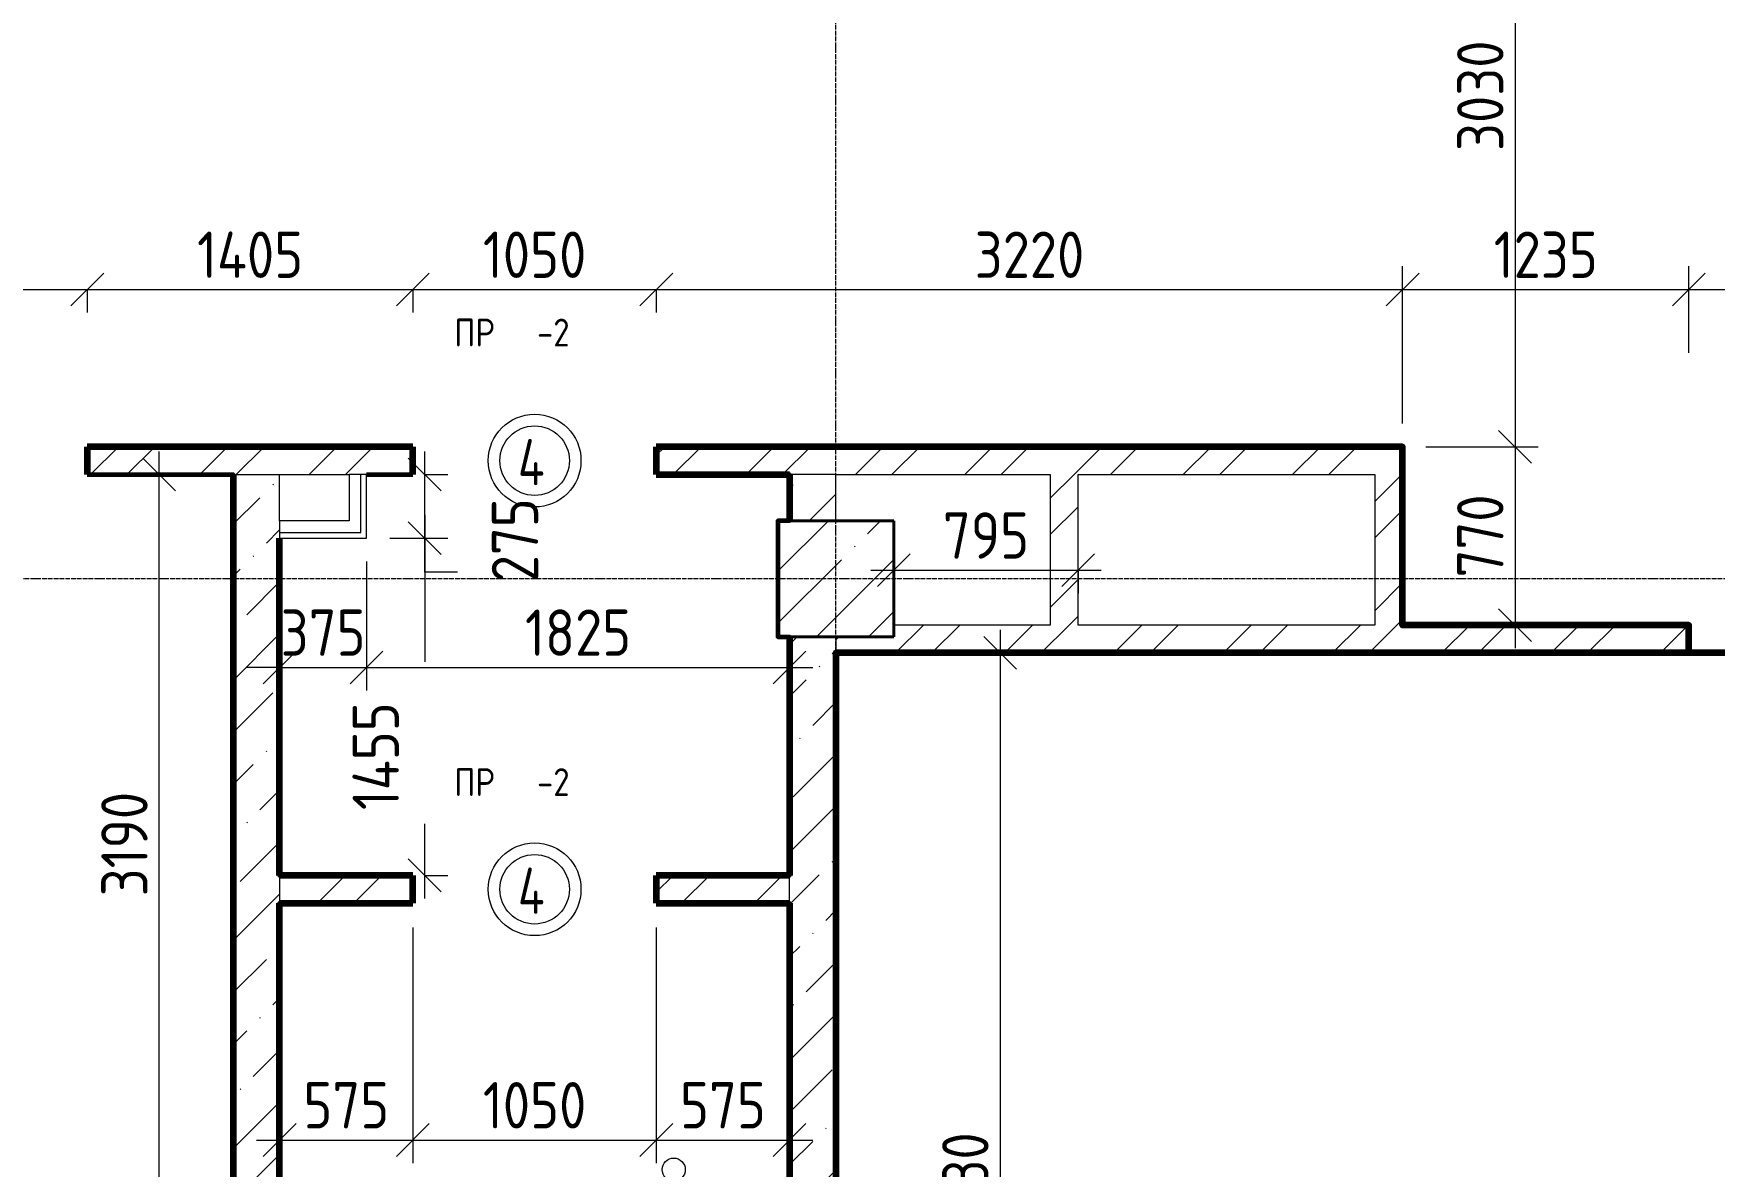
# Model space of a CAD drawing. Header units: millimetres. Extents: x -56773 to 221258, y -262288 to 26541.
# Drawn here: x 5338 to 12590, y -3531 to 1358 of the extents above; entities that cross this region are included whole.
import ezdxf

# ---------------------------------------------------------------- set-up
doc = ezdxf.new("R2010")
doc.units = ezdxf.units.MM
doc.linetypes.add('ADSK_Линия сетки', pattern=[25, 20, -2.5, 0, -2.5])
for name, color, linetype, lineweight in [('3.1 Штукатурка для инвесторов', 5, 'Continuous', 60), ('3.2) Штук 4 вып Сентябрь', 162, 'Continuous', 120), ('4.3)Шпакл баз сент инв подв и 1 эт', 6, 'Continuous', 60), ('Марки', 7, 'Continuous', 20), ('Марки дверей', 7, 'Continuous', 20), ('Несущие колонны', 7, 'Continuous', 18), ('Оси', 7, 'Continuous', 9), ('Размеры', 7, 'Continuous', 9), ('Стены внутренние', 7, 'Continuous', 18), ('Стены наружные', 7, 'Continuous', 18), ('Стены штриховка', 7, 'Continuous', 9), ('Стрелки вверх', 7, 'Continuous', 18)]:
    doc.layers.add(name, color=color, linetype=linetype, lineweight=lineweight)
doc.styles.add('GOST Common_3', font='', dxfattribs={"width": 0.9, "height": 200})
doc.styles.add('GOST Common_9', font='', dxfattribs={"width": 0.9, "height": 120})
doc.styles.add('GOST Common_B', font='', dxfattribs={"width": 0.8, "height": 200})
doc.styles.get('GOST Common_3').set_extended_font_data('GOST Common')
doc.styles.get('GOST Common_9').set_extended_font_data('GOST Common')
doc.styles.get('GOST Common_B').set_extended_font_data('GOST Common', bold=True)
doc.dimstyles.new('ADSK_Основной_2_0', dxfattribs={"dimscale": 304.8, "dimtxt": 201.142999, "dimasz": 0.463911, "dimexe": 0.328084, "dimexo": 0.328084, "dimgap": 0.164042, "dimtad": 1, "dimdec": 3, "dimrnd": 0.001, "dimdsep": 46, "dimtxsty": 'GOST Common_3', "dimblk1": 'OBLIQUE', "dimblk2": 'OBLIQUE', "dimsah": 1, "dimcen": 0.09, "dimdle": 0.328084, "dimazin": 2, "dimtfac": 1, "dimtdec": 4, "dimtix": 1, "dimtmove": 0, "dimatfit": 3, "dimfxl": 1, "dimtvp": 1, "dimtolj": 1, "dimtzin": 0, "dimlwd": 20, "dimlwe": 20, "dimarcsym": 2})
doc.dimstyles.new('ADSK_Основной_2_0_1', dxfattribs={"dimscale": 304.8, "dimtxt": 201.142999, "dimasz": 0.463911, "dimexe": 0.328084, "dimexo": 0.328084, "dimgap": 0.164042, "dimtad": 1, "dimdec": 3, "dimrnd": 0.001, "dimdsep": 46, "dimtxsty": 'GOST Common_3', "dimblk1": 'OBLIQUE', "dimblk2": 'OBLIQUE', "dimsah": 1, "dimcen": 0.09, "dimdle": 0.328084, "dimazin": 2, "dimtfac": 1, "dimtdec": 4, "dimtix": 1, "dimtmove": 1, "dimatfit": 3, "dimfxl": 1, "dimtvp": 1, "dimtolj": 1, "dimtzin": 0, "dimlwd": 20, "dimlwe": 20, "dimarcsym": 2})
doc.dimstyles.new('ADSK_Основной_2_0_2', dxfattribs={"dimscale": 304.8, "dimtxt": 201.142999, "dimasz": 0.463911, "dimexe": 0.328084, "dimexo": 0.328084, "dimgap": 0.164042, "dimtad": 1, "dimdec": 3, "dimrnd": 0.001, "dimdsep": 46, "dimtxsty": 'GOST Common_3', "dimblk1": 'OBLIQUE', "dimblk2": 'OBLIQUE', "dimsah": 1, "dimcen": 0.09, "dimdle": 0.328084, "dimazin": 2, "dimtfac": 1, "dimtdec": 4, "dimtix": 1, "dimtmove": 0, "dimatfit": 3, "dimfxl": 1, "dimtvp": 1, "dimtolj": 1, "dimtzin": 0, "dimlwd": 20, "dimlwe": 20, "dimarcsym": 2})
pattern_1 = [(45, (0, 0), (84.1903, 308.6967), [396.875, -79.375, 3.353, -76.022])]
pattern_2 = [(45, (0, 0), (-235.7317, 235.7317), []), (45, (157.15, 0), (-235.7317, 235.7317), [])]

# ---------------------------------------------------------------- blocks, each defined once
blk = doc.blocks.new('ADSK_КолоннаЖБ_Прямоугольная - 500x500 мм-V8-Кладочный план подвала')
at = {"layer": 'Несущие колонны', "lineweight": 9}
h = blk.add_hatch(dxfattribs=at)
h.set_pattern_fill('FP_14', color=256, style=0, pattern_type=2)
h.set_pattern_definition([(315, (995.03, 8800), (224.506, 224.506), []), (315, (995.03, 8575.5), (224.506, 224.506), [396.875, -79.375, 3.353, -76.022])])
h.paths.add_polyline_path([(-250, -250), (250, -250), (250, 250), (-250, 250)])
at = {"layer": 'Несущие колонны', "lineweight": 40}
for p, q in [((-250, -250), (-250, 250)), ((-250, 250), (250, 250)), ((250, 250), (-250, 250)), ((-250, 250), (-250, -250)), ((250, 250), (250, -250)), ((250, -250), (250, 250)), ((250, -250), (-250, -250)), ((-250, -250), (250, -250))]:
    blk.add_line(p, q, dxfattribs=at)
blk = doc.blocks.new('М_двери1 - Марка экземпляра 2-3719212-Кладочный план подвала')
at = {"layer": 'Марки дверей'}
for radius in [2, 1.5]:
    blk.add_circle((0, 0), radius, dxfattribs=at)
blk = doc.blocks.new('_Oblique')
at = {"color": 0, "linetype": 'ByBlock', "lineweight": -2}
blk.add_line((-0.5, -0.5), (0.5, 0.5), dxfattribs=at)
blk = doc.blocks.new('DIMBLOCK265-Кладочный план подвала')
at = {"layer": 'Defpoints', "color": 0, "lineweight": 25, "transparency": 16777216}
for p in [(4520, 353.7), (5570, 353.7), (5570, 253.7)]:
    blk.add_point(p, dxfattribs=at)
at = {"layer": 'Размеры', "color": 0, "lineweight": 20, "transparency": 16777216}
for p, q in [((4420, 253.7), (5670, 253.7)), ((4520, 253.7), (4520, 153.7)), ((5570, 253.7), (5570, 153.7))]:
    blk.add_line(p, q, dxfattribs=at)
at = {"layer": 'Размеры', "color": 0, "lineweight": 20, "transparency": 16777216, "xscale": 141.4, "yscale": 141.4, "zscale": 141.4, "rotation": 180}
blk.add_blockref('_Oblique', (4520, 253.7), dxfattribs=at)
at = {"layer": 'Размеры', "color": 0, "lineweight": 20, "transparency": 16777216, "xscale": 141.4, "yscale": 141.4, "zscale": 141.4}
blk.add_blockref('_Oblique', (5570, 253.7), dxfattribs=at)
at = {"layer": 'Размеры', "color": 0, "lineweight": 9, "transparency": 16777216, "insert": (5045, 403.7), "char_height": 200, "width": 560.473, "attachment_point": 5, "style": 'GOST Common_3'}
blk.add_mtext('\\A1;1050', dxfattribs=at)
blk = doc.blocks.new('DIMBLOCK266-Кладочный план подвала')
at = {"layer": 'Defpoints', "color": 0, "lineweight": 25, "transparency": 16777216}
for p in [(5570, 353.7), (6975, 353.7), (6975, 253.7)]:
    blk.add_point(p, dxfattribs=at)
at = {"layer": 'Размеры', "color": 0, "lineweight": 20, "transparency": 16777216}
for p, q in [((5470, 253.7), (7075, 253.7)), ((5570, 253.7), (5570, 153.7)), ((6975, 253.7), (6975, 153.7))]:
    blk.add_line(p, q, dxfattribs=at)
at = {"layer": 'Размеры', "color": 0, "lineweight": 20, "transparency": 16777216, "xscale": 141.4, "yscale": 141.4, "zscale": 141.4, "rotation": 180}
blk.add_blockref('_Oblique', (5570, 253.7), dxfattribs=at)
at = {"layer": 'Размеры', "color": 0, "lineweight": 20, "transparency": 16777216, "xscale": 141.4, "yscale": 141.4, "zscale": 141.4}
blk.add_blockref('_Oblique', (6975, 253.7), dxfattribs=at)
at = {"layer": 'Размеры', "color": 0, "lineweight": 9, "transparency": 16777216, "insert": (6272.5, 403.7), "char_height": 200, "width": 580.928, "attachment_point": 5, "style": 'GOST Common_3'}
blk.add_mtext('\\A1;1405', dxfattribs=at)
blk = doc.blocks.new('DIMBLOCK267-Кладочный план подвала')
at = {"layer": 'Defpoints', "color": 0, "lineweight": 25, "transparency": 16777216}
for p in [(6975, 353.7), (8025, 353.7), (8025, 253.7)]:
    blk.add_point(p, dxfattribs=at)
at = {"layer": 'Размеры', "color": 0, "lineweight": 20, "transparency": 16777216}
for p, q in [((6875, 253.7), (8125, 253.7)), ((6975, 253.7), (6975, 153.7)), ((8025, 253.7), (8025, 153.7))]:
    blk.add_line(p, q, dxfattribs=at)
at = {"layer": 'Размеры', "color": 0, "lineweight": 20, "transparency": 16777216, "xscale": 141.4, "yscale": 141.4, "zscale": 141.4, "rotation": 180}
blk.add_blockref('_Oblique', (6975, 253.7), dxfattribs=at)
at = {"layer": 'Размеры', "color": 0, "lineweight": 20, "transparency": 16777216, "xscale": 141.4, "yscale": 141.4, "zscale": 141.4}
blk.add_blockref('_Oblique', (8025, 253.7), dxfattribs=at)
at = {"layer": 'Размеры', "color": 0, "lineweight": 9, "transparency": 16777216, "insert": (7500, 403.7), "char_height": 200, "width": 560.473, "attachment_point": 5, "style": 'GOST Common_3'}
blk.add_mtext('\\A1;1050', dxfattribs=at)
blk = doc.blocks.new('DIMBLOCK268-Кладочный план подвала')
at = {"layer": 'Defpoints', "color": 0, "lineweight": 25, "transparency": 16777216}
for p in [(8025, 353.7), (11245, 253.7), (11245, -425)]:
    blk.add_point(p, dxfattribs=at)
at = {"layer": 'Размеры', "color": 0, "lineweight": 20, "transparency": 16777216}
for p, q in [((11245, -325), (11245, 353.7)), ((7925, 253.7), (11345, 253.7)), ((8025, 253.7), (8025, 153.7))]:
    blk.add_line(p, q, dxfattribs=at)
at = {"layer": 'Размеры', "color": 0, "lineweight": 20, "transparency": 16777216, "xscale": 141.4, "yscale": 141.4, "zscale": 141.4, "rotation": 180}
blk.add_blockref('_Oblique', (8025, 253.7), dxfattribs=at)
at = {"layer": 'Размеры', "color": 0, "lineweight": 20, "transparency": 16777216, "xscale": 141.4, "yscale": 141.4, "zscale": 141.4}
blk.add_blockref('_Oblique', (11245, 253.7), dxfattribs=at)
at = {"layer": 'Размеры', "color": 0, "lineweight": 9, "transparency": 16777216, "insert": (9635, 403.7), "char_height": 200, "width": 605.475, "attachment_point": 5, "style": 'GOST Common_3'}
blk.add_mtext('\\A1;3220', dxfattribs=at)
blk = doc.blocks.new('DIMBLOCK269-Кладочный план подвала')
at = {"layer": 'Defpoints', "color": 0, "lineweight": 25, "transparency": 16777216}
for p in [(12480, 253.7), (12480, -120), (11245, -425)]:
    blk.add_point(p, dxfattribs=at)
at = {"layer": 'Размеры', "color": 0, "lineweight": 20, "transparency": 16777216}
for p, q in [((11245, -325), (11245, 353.7)), ((12480, -20), (12480, 353.7)), ((11145, 253.7), (12580, 253.7))]:
    blk.add_line(p, q, dxfattribs=at)
at = {"layer": 'Размеры', "color": 0, "lineweight": 20, "transparency": 16777216, "xscale": 141.4, "yscale": 141.4, "zscale": 141.4, "rotation": 180}
blk.add_blockref('_Oblique', (11245, 253.7), dxfattribs=at)
at = {"layer": 'Размеры', "color": 0, "lineweight": 20, "transparency": 16777216, "xscale": 141.4, "yscale": 141.4, "zscale": 141.4}
blk.add_blockref('_Oblique', (12480, 253.7), dxfattribs=at)
at = {"layer": 'Размеры', "color": 0, "lineweight": 9, "transparency": 16777216, "insert": (11862.5, 403.7), "char_height": 200, "width": 560.473, "attachment_point": 5, "style": 'GOST Common_3'}
blk.add_mtext('\\A1;1235', dxfattribs=at)
blk = doc.blocks.new('DIMBLOCK270-Кладочный план подвала')
at = {"layer": 'Defpoints', "color": 0, "lineweight": 25, "transparency": 16777216}
for p in [(14030, 253.7), (12480, -120), (14030, -120)]:
    blk.add_point(p, dxfattribs=at)
at = {"layer": 'Размеры', "color": 0, "lineweight": 20, "transparency": 16777216}
for p, q in [((12480, -20), (12480, 353.7)), ((14030, -20), (14030, 353.7)), ((12380, 253.7), (14130, 253.7))]:
    blk.add_line(p, q, dxfattribs=at)
at = {"layer": 'Размеры', "color": 0, "lineweight": 20, "transparency": 16777216, "xscale": 141.4, "yscale": 141.4, "zscale": 141.4, "rotation": 180}
blk.add_blockref('_Oblique', (12480, 253.7), dxfattribs=at)
at = {"layer": 'Размеры', "color": 0, "lineweight": 20, "transparency": 16777216, "xscale": 141.4, "yscale": 141.4, "zscale": 141.4}
blk.add_blockref('_Oblique', (14030, 253.7), dxfattribs=at)
at = {"layer": 'Размеры', "color": 0, "lineweight": 9, "transparency": 16777216, "insert": (13255, 403.7), "char_height": 200, "width": 560.473, "attachment_point": 5, "style": 'GOST Common_3'}
blk.add_mtext('\\A1;1550', dxfattribs=at)
blk = doc.blocks.new('DIMBLOCK343-Кладочный план подвала')
at = {"layer": 'Defpoints', "color": 0, "lineweight": 25, "transparency": 16777216}
for p in [(5780.3, -545), (5880.3, -545), (4370, -3735)]:
    blk.add_point(p, dxfattribs=at)
at = {"layer": 'Размеры', "color": 0, "lineweight": 20, "transparency": 16777216}
for p, q in [((5880.3, -3835), (5880.3, -445)), ((5880.3, -545), (5980.3, -545)), ((4470, -3735), (5980.3, -3735))]:
    blk.add_line(p, q, dxfattribs=at)
at = {"layer": 'Размеры', "color": 0, "lineweight": 20, "transparency": 16777216, "xscale": 141.4, "yscale": 141.4, "zscale": 141.4}
for p, rotation in [((5880.3, -545), 90), ((5880.3, -3735), 270)]:
    blk.add_blockref('_Oblique', p, dxfattribs=dict(at, rotation=rotation))
at = {"layer": 'Размеры', "color": 0, "lineweight": 9, "transparency": 16777216, "insert": (5730.3, -2140), "char_height": 200, "width": 560.473, "attachment_point": 5, "rotation": 90, "style": 'GOST Common_3'}
blk.add_mtext('\\A1;3190', dxfattribs=at)
blk = doc.blocks.new('DIMBLOCK347-Кладочный план подвала')
at = {"layer": 'Defpoints', "color": 0, "lineweight": 25, "transparency": 16777216}
for p in [(6975, -2400), (6400, -3317.3), (6975, -3417.2)]:
    blk.add_point(p, dxfattribs=at)
at = {"layer": 'Размеры', "color": 0, "lineweight": 20, "transparency": 16777216}
for p, q in [((6975, -2500), (6975, -3517.2)), ((6300, -3417.2), (7075, -3417.2)), ((6400, -3417.3), (6400, -3517.2))]:
    blk.add_line(p, q, dxfattribs=at)
at = {"layer": 'Размеры', "color": 0, "lineweight": 20, "transparency": 16777216, "xscale": 141.4, "yscale": 141.4, "zscale": 141.4, "rotation": 180}
blk.add_blockref('_Oblique', (6400, -3417.2), dxfattribs=at)
at = {"layer": 'Размеры', "color": 0, "lineweight": 20, "transparency": 16777216, "xscale": 141.4, "yscale": 141.4, "zscale": 141.4}
blk.add_blockref('_Oblique', (6975, -3417.2), dxfattribs=at)
at = {"layer": 'Размеры', "color": 0, "lineweight": 9, "transparency": 16777216, "insert": (6687.5, -3267.2), "char_height": 200, "width": 454.106, "attachment_point": 5, "style": 'GOST Common_3'}
blk.add_mtext('\\A1;575', dxfattribs=at)
blk = doc.blocks.new('DIMBLOCK348-Кладочный план подвала')
at = {"layer": 'Defpoints', "color": 0, "lineweight": 25, "transparency": 16777216}
for p in [(6975, -2400), (8025, -2400), (8025, -3417.2)]:
    blk.add_point(p, dxfattribs=at)
at = {"layer": 'Размеры', "color": 0, "lineweight": 20, "transparency": 16777216}
for p, q in [((6975, -2500), (6975, -3517.2)), ((8025, -2500), (8025, -3517.2)), ((6875, -3417.2), (8125, -3417.2))]:
    blk.add_line(p, q, dxfattribs=at)
at = {"layer": 'Размеры', "color": 0, "lineweight": 20, "transparency": 16777216, "xscale": 141.4, "yscale": 141.4, "zscale": 141.4, "rotation": 180}
blk.add_blockref('_Oblique', (6975, -3417.2), dxfattribs=at)
at = {"layer": 'Размеры', "color": 0, "lineweight": 20, "transparency": 16777216, "xscale": 141.4, "yscale": 141.4, "zscale": 141.4}
blk.add_blockref('_Oblique', (8025, -3417.2), dxfattribs=at)
at = {"layer": 'Размеры', "color": 0, "lineweight": 9, "transparency": 16777216, "insert": (7500, -3267.2), "char_height": 200, "width": 560.473, "attachment_point": 5, "style": 'GOST Common_3'}
blk.add_mtext('\\A1;1050', dxfattribs=at)
blk = doc.blocks.new('DIMBLOCK349-Кладочный план подвала')
at = {"layer": 'Defpoints', "color": 0, "lineweight": 25, "transparency": 16777216}
for p in [(8025, -2400), (8600, -3317.3), (8600, -3417.2)]:
    blk.add_point(p, dxfattribs=at)
at = {"layer": 'Размеры', "color": 0, "lineweight": 20, "transparency": 16777216}
for p, q in [((8025, -2500), (8025, -3517.2)), ((7925, -3417.2), (8700, -3417.2)), ((8600, -3417.3), (8600, -3517.2))]:
    blk.add_line(p, q, dxfattribs=at)
at = {"layer": 'Размеры', "color": 0, "lineweight": 20, "transparency": 16777216, "xscale": 141.4, "yscale": 141.4, "zscale": 141.4, "rotation": 180}
blk.add_blockref('_Oblique', (8025, -3417.2), dxfattribs=at)
at = {"layer": 'Размеры', "color": 0, "lineweight": 20, "transparency": 16777216, "xscale": 141.4, "yscale": 141.4, "zscale": 141.4}
blk.add_blockref('_Oblique', (8600, -3417.2), dxfattribs=at)
at = {"layer": 'Размеры', "color": 0, "lineweight": 9, "transparency": 16777216, "insert": (8312.5, -3267.2), "char_height": 200, "width": 454.106, "attachment_point": 5, "style": 'GOST Common_3'}
blk.add_mtext('\\A1;575', dxfattribs=at)
blk = doc.blocks.new('DIMBLOCK350-Кладочный план подвала')
at = {"layer": 'Defpoints', "color": 0, "lineweight": 25, "transparency": 16777216}
for p in [(6775, -820), (7025.8, -820), (6925.8, -2275)]:
    blk.add_point(p, dxfattribs=at)
at = {"layer": 'Размеры', "color": 0, "lineweight": 20, "transparency": 16777216}
for p, q in [((7025.8, -720), (7025.8, -1352.7)), ((6875, -820), (7125.8, -820)), ((7025.8, -2375), (7025.8, -2052.7)), ((7025.8, -2275), (7125.8, -2275))]:
    blk.add_line(p, q, dxfattribs=at)
at = {"layer": 'Размеры', "color": 0, "lineweight": 20, "transparency": 16777216, "xscale": 141.4, "yscale": 141.4, "zscale": 141.4}
for p, rotation in [((7025.8, -820), 90), ((7025.8, -2275), 270)]:
    blk.add_blockref('_Oblique', p, dxfattribs=dict(at, rotation=rotation))
at = {"layer": 'Размеры', "color": 0, "lineweight": 9, "transparency": 16777216, "insert": (6714.4, -1993.2), "char_height": 200, "width": 580.928, "attachment_point": 1, "rotation": 90, "line_spacing_factor": 1.022761, "style": 'GOST Common_3'}
blk.add_mtext('\\A1;1455', dxfattribs=at)
blk = doc.blocks.new('DIMBLOCK351-Кладочный план подвала')
at = {"layer": 'Defpoints', "color": 0, "lineweight": 25, "transparency": 16777216}
for p in [(6925.8, -545), (7025.8, -545), (6775, -820)]:
    blk.add_point(p, dxfattribs=at)
at = {"layer": 'Размеры', "color": 0, "lineweight": 20, "transparency": 16777216}
for p, q in [((7025.8, -920), (7025.8, -445)), ((7025.8, -545), (7125.8, -545)), ((6875, -820), (7125.8, -820)), ((7025.8, -966.2), (7025.8, -820)), ((7167.2, -966.2), (7025.8, -966.2))]:
    blk.add_line(p, q, dxfattribs=at)
at = {"layer": 'Размеры', "color": 0, "lineweight": 20, "transparency": 16777216, "xscale": 141.4, "yscale": 141.4, "zscale": 141.4}
for p, rotation in [((7025.8, -545), 90), ((7025.8, -820), 270)]:
    blk.add_blockref('_Oblique', p, dxfattribs=dict(at, rotation=rotation))
at = {"layer": 'Размеры', "color": 0, "lineweight": 9, "transparency": 16777216, "insert": (7315.3, -1010), "char_height": 200, "width": 454.106, "attachment_point": 1, "rotation": 90, "line_spacing_factor": 1.022761, "style": 'GOST Common_3'}
blk.add_mtext('\\A1;275', dxfattribs=at)
blk = doc.blocks.new('DIMBLOCK352-Кладочный план подвала')
at = {"layer": 'Defpoints', "color": 0, "lineweight": 25, "transparency": 16777216}
for p in [(6775, -820), (6400, -1277.4), (6775, -1377.4)]:
    blk.add_point(p, dxfattribs=at)
at = {"layer": 'Размеры', "color": 0, "lineweight": 20, "transparency": 16777216}
for p, q in [((6775, -920), (6775, -1477.4)), ((6400, -1377.4), (6258.6, -1377.4)), ((6400, -1377.4), (6400, -1477.4)), ((6400, -1377.4), (6775, -1377.4)), ((6775, -1377.4), (6916.4, -1377.4))]:
    blk.add_line(p, q, dxfattribs=at)
at = {"layer": 'Размеры', "color": 0, "lineweight": 20, "transparency": 16777216, "xscale": 141.4, "yscale": 141.4, "zscale": 141.4}
blk.add_blockref('_Oblique', (6400, -1377.4), dxfattribs=at)
at = {"layer": 'Размеры', "color": 0, "lineweight": 20, "transparency": 16777216, "xscale": 141.4, "yscale": 141.4, "zscale": 141.4, "rotation": 180}
blk.add_blockref('_Oblique', (6775, -1377.4), dxfattribs=at)
at = {"layer": 'Размеры', "color": 0, "lineweight": 9, "transparency": 16777216, "insert": (6587.5, -1227.4), "char_height": 200, "width": 454.106, "attachment_point": 5, "style": 'GOST Common_3'}
blk.add_mtext('\\A1;375', dxfattribs=at)
blk = doc.blocks.new('DIMBLOCK353-Кладочный план подвала')
at = {"layer": 'Defpoints', "color": 0, "lineweight": 25, "transparency": 16777216}
for p in [(6775, -820), (8600, -1277.4), (8600, -1377.4)]:
    blk.add_point(p, dxfattribs=at)
at = {"layer": 'Размеры', "color": 0, "lineweight": 20, "transparency": 16777216}
for p, q in [((6775, -920), (6775, -1477.4)), ((6675, -1377.4), (8700, -1377.4)), ((8600, -1377.4), (8600, -1477.4))]:
    blk.add_line(p, q, dxfattribs=at)
at = {"layer": 'Размеры', "color": 0, "lineweight": 20, "transparency": 16777216, "xscale": 141.4, "yscale": 141.4, "zscale": 141.4, "rotation": 180}
blk.add_blockref('_Oblique', (6775, -1377.4), dxfattribs=at)
at = {"layer": 'Размеры', "color": 0, "lineweight": 20, "transparency": 16777216, "xscale": 141.4, "yscale": 141.4, "zscale": 141.4}
blk.add_blockref('_Oblique', (8600, -1377.4), dxfattribs=at)
at = {"layer": 'Размеры', "color": 0, "lineweight": 9, "transparency": 16777216, "insert": (7687.5, -1227.4), "char_height": 200, "width": 560.473, "attachment_point": 5, "style": 'GOST Common_3'}
blk.add_mtext('\\A1;1825', dxfattribs=at)
blk = doc.blocks.new('DIMBLOCK354-Кладочный план подвала')
at = {"layer": 'Defpoints', "color": 0, "lineweight": 25, "transparency": 16777216}
for p in [(9050, -858), (9845, -858), (9845, -958)]:
    blk.add_point(p, dxfattribs=at)
at = {"layer": 'Размеры', "color": 0, "lineweight": 20, "transparency": 16777216}
for p, q in [((8950, -958), (9945, -958)), ((9050, -958), (9050, -1058)), ((9845, -958), (9845, -1058))]:
    blk.add_line(p, q, dxfattribs=at)
at = {"layer": 'Размеры', "color": 0, "lineweight": 20, "transparency": 16777216, "xscale": 141.4, "yscale": 141.4, "zscale": 141.4, "rotation": 180}
blk.add_blockref('_Oblique', (9050, -958), dxfattribs=at)
at = {"layer": 'Размеры', "color": 0, "lineweight": 20, "transparency": 16777216, "xscale": 141.4, "yscale": 141.4, "zscale": 141.4}
blk.add_blockref('_Oblique', (9845, -958), dxfattribs=at)
at = {"layer": 'Размеры', "color": 0, "lineweight": 9, "transparency": 16777216, "insert": (9447.5, -808), "char_height": 200, "width": 454.106, "attachment_point": 5, "style": 'GOST Common_3'}
blk.add_mtext('\\A1;795', dxfattribs=at)
blk = doc.blocks.new('DIMBLOCK355-Кладочный план подвала')
at = {"layer": 'Defpoints', "color": 0, "lineweight": 25, "transparency": 16777216}
for p in [(9608.3, -1315), (9508.4, -5945), (9608.3, -5945)]:
    blk.add_point(p, dxfattribs=at)
at = {"layer": 'Размеры', "color": 0, "lineweight": 20, "transparency": 16777216}
for p, q in [((9508.4, -1215), (9508.4, -6045)), ((9508.3, -1315), (9408.4, -1315)), ((9508.3, -5945), (9408.4, -5945))]:
    blk.add_line(p, q, dxfattribs=at)
at = {"layer": 'Размеры', "color": 0, "lineweight": 20, "transparency": 16777216, "xscale": 141.4, "yscale": 141.4, "zscale": 141.4}
for p, rotation in [((9508.4, -1315), 90), ((9508.4, -5945), 270)]:
    blk.add_blockref('_Oblique', p, dxfattribs=dict(at, rotation=rotation))
at = {"layer": 'Размеры', "color": 0, "lineweight": 9, "transparency": 16777216, "insert": (9358.4, -3630), "char_height": 200, "width": 625.93, "attachment_point": 5, "rotation": 90, "style": 'GOST Common_3'}
blk.add_mtext('\\A1;4630', dxfattribs=at)
blk = doc.blocks.new('DIMBLOCK360-Кладочный план подвала')
at = {"layer": 'Defpoints', "color": 0, "lineweight": 25, "transparency": 16777216}
for p in [(11830, 2605), (11245, -425), (11730, -425)]:
    blk.add_point(p, dxfattribs=at)
at = {"layer": 'Размеры', "color": 0, "lineweight": 20, "transparency": 16777216}
for p, q in [((11730, 2705), (11730, -525)), ((11730, 2605), (11630, 2605)), ((11345, -425), (11830, -425))]:
    blk.add_line(p, q, dxfattribs=at)
at = {"layer": 'Размеры', "color": 0, "lineweight": 20, "transparency": 16777216, "xscale": 141.4, "yscale": 141.4, "zscale": 141.4}
for p, rotation in [((11730, 2605), 90), ((11730, -425), 270)]:
    blk.add_blockref('_Oblique', p, dxfattribs=dict(at, rotation=rotation))
at = {"layer": 'Размеры', "color": 0, "lineweight": 9, "transparency": 16777216, "insert": (11580, 1090), "char_height": 200, "width": 605.475, "attachment_point": 5, "rotation": 90, "style": 'GOST Common_3'}
blk.add_mtext('\\A1;3030', dxfattribs=at)
blk = doc.blocks.new('DIMBLOCK361-Кладочный план подвала')
at = {"layer": 'Defpoints', "color": 0, "lineweight": 25, "transparency": 16777216}
for p in [(11245, -425), (11730, -1195), (11830, -1195)]:
    blk.add_point(p, dxfattribs=at)
at = {"layer": 'Размеры', "color": 0, "lineweight": 20, "transparency": 16777216}
for p, q in [((11730, -325), (11730, -1295)), ((11345, -425), (11830, -425)), ((11730, -1195), (11630, -1195))]:
    blk.add_line(p, q, dxfattribs=at)
at = {"layer": 'Размеры', "color": 0, "lineweight": 20, "transparency": 16777216, "xscale": 141.4, "yscale": 141.4, "zscale": 141.4}
for p, rotation in [((11730, -425), 90), ((11730, -1195), 270)]:
    blk.add_blockref('_Oblique', p, dxfattribs=dict(at, rotation=rotation))
at = {"layer": 'Размеры', "color": 0, "lineweight": 9, "transparency": 16777216, "insert": (11580, -810), "char_height": 200, "width": 454.106, "attachment_point": 5, "rotation": 90, "style": 'GOST Common_3'}
blk.add_mtext('\\A1;770', dxfattribs=at)

msp = doc.modelspace()

# ---------------------------------------------------------------- hatches: boundary and pattern name
at = {"layer": 'Стены внутренние', "lineweight": 9}
h = msp.add_hatch(dxfattribs=at)
h.set_pattern_fill('FP_2', color=256, style=0, pattern_type=2)
h.set_pattern_definition(pattern_2)
h.paths.add_polyline_path([(11125, -545.031), (11125, -425.031), (8025, -425.031), (8025, -545.031), (9845, -545.031)])
h.paths.add_polyline_path([(6975, -545.031), (6975, -425.031), (5570, -425.031), (5570, -545.031), (6775, -545.031)])
h.paths.add_polyline_path([(4250, -545.031), (4520, -545.031), (4520, -425.031), (4150, -425.031), (4150, -545.031)])
h.paths.add_polyline_path([(2880, -545.031), (3100, -545.031), (3100, -425.031), (1290, -425.031), (1290, -545.031), (1410, -545.031)])
h = msp.add_hatch(dxfattribs=at)
h.set_pattern_fill('FP_2', color=256, style=0, pattern_type=2)
h.set_pattern_definition(pattern_2)
h.paths.add_polyline_path([(11245, -1195.031), (11245, -425.031), (11125, -425.031), (11125, -1195.031)])
h = msp.add_hatch(dxfattribs=at)
h.set_pattern_fill('FP_2', color=256, style=0, pattern_type=2)
h.set_pattern_definition(pattern_2)
h.paths.add_polyline_path([(9845, -1195.031), (9845, -545.031), (9725, -545.031), (9725, -1195.031)])
h = msp.add_hatch(dxfattribs=at)
h.set_pattern_fill('FP_2', color=256, style=0, pattern_type=2)
h.set_pattern_definition(pattern_2)
h.paths.add_polyline_path([(27880, -1315.031), (27880, -1245.031), (27550, -1245.031), (27550, -1195.031), (27255, -1195.031), (27255, -1315.031), (27550, -1315.031)])
h.paths.add_polyline_path([(26055, -1315.031), (26055, -1195.031), (22050, -1195.031), (22050, -1245.031), (21550, -1245.031), (21550, -1195.031), (17905, -1195.031), (17905, -1315.031), (25680, -1315.031)])
h.paths.add_polyline_path([(16705, -1315.031), (16705, -1195.031), (16050, -1195.031), (16050, -1245.031), (15550, -1245.031), (15550, -1195.031), (15050, -1195.031), (15050, -1245.031), (14550, -1245.031), (14550, -1195.031), (14030, -1195.031), (14030, -1315.031), (15600, -1315.031)])
h.paths.add_polyline_path([(12480, -1315.031), (12480, -1195.031), (9050, -1195.031), (9050, -1245.031), (8800, -1245.031), (8800, -1315.031), (9298.7103, -1315.031)])
h = msp.add_hatch(dxfattribs=at)
h.set_pattern_fill('FP_2', color=256, style=0, pattern_type=2)
h.set_pattern_definition(pattern_2)
h.paths.add_polyline_path([(8600, -2395.031), (8600, -2275.031), (8025, -2275.031), (8025, -2395.031)])
h.paths.add_polyline_path([(6975, -2395.031), (6975, -2275.031), (6400, -2275.031), (6400, -2395.031), (6580.7811, -2395.031)])
at = {"layer": 'Стены наружные', "lineweight": 9}
h = msp.add_hatch(dxfattribs=at)
h.set_pattern_fill('FP_1', color=256, style=0, pattern_type=2)
h.set_pattern_definition(pattern_1)
h.paths.add_polyline_path([(6400, -6945.031), (6400, -545.031), (6200, -545.031), (6200, -6945.031)])
h = msp.add_hatch(dxfattribs=at)
h.set_pattern_fill('FP_1', color=256, style=0, pattern_type=2)
h.set_pattern_definition(pattern_1)
h.paths.add_polyline_path([(8600, -6795.031), (8800, -6795.031), (8800, -1245.031), (8600, -1245.031), (8600, -6109.8247)])
h.paths.add_polyline_path([(8661.5385, -745.031), (8800, -745.031), (8800, -545.031), (8600, -545.031), (8600, -745.031), (8651.9481, -745.031)])

# ---------------------------------------------------------------- linework, layer by layer
at = {"layer": '3.1 Штукатурка для инвесторов'}
for points in [[(5570, -425.031), (6975, -425.031)], [(8025, -425.031), (11245, -425.031)], [(11245, -425.031), (11245, -1195.031), (12480, -1195.031)], [(5570, -545.031), (6200, -545.031), (6200, -6945.031)], [(6775, -545.031), (6975, -545.031)], [(8025, -545.031), (8600, -545.031), (8600, -745.031), (8550, -745.031), (8550, -1245.031), (8600, -1245.031), (8600, -2275.031), (8025, -2275.031)], [(6975, -2275.031), (6400, -2275.031), (6400, -820.031)], [(12480, -1315.031), (8800, -1315.031), (8800, -5945.031), (15480, -5945.031), (15480, -1315.031), (14030, -1315.031)], [(8025, -2395.031), (8600, -2395.031), (8600, -6945.031), (6400, -6945.031), (6400, -2395.031), (6975, -2395.031)]]:
    msp.add_lwpolyline(points, dxfattribs=at)
at = {"layer": '3.2) Штук 4 вып Сентябрь'}
for p, q in [((6975, -425.031), (5570, -425.031)), ((5570, -425.031), (5570, -545.031)), ((6975, -545.031), (6975, -425.031)), ((8025, -425.031), (8025, -545.031)), ((6200, -545.031), (6200, -6945.031)), ((8025, -545.031), (8600, -545.031)), ((8600, -545.031), (8600, -745.031)), ((6400, -2275.031), (6400, -820.031)), ((8600, -1245.031), (8600, -2275.031)), ((6975, -2275.031), (6400, -2275.031)), ((6975, -2395.031), (6975, -2275.031)), ((8600, -2275.031), (8025, -2275.031)), ((8025, -2275.031), (8025, -2395.031)), ((6400, -2395.031), (6975, -2395.031)), ((6400, -6945.031), (6400, -2395.031)), ((8025, -2395.031), (8600, -2395.031)), ((8600, -2395.031), (8600, -6795.031))]:
    msp.add_line(p, q, dxfattribs=at)
msp.add_lwpolyline([(12480, -1315.031), (12480, -1195.031), (11245, -1195.031), (11245, -425.031), (8025, -425.031)], dxfattribs=at)
msp.add_lwpolyline([(8800, -5945.031), (15480, -5945.031), (15480, -1315.031), (8800, -1315.031)], close=True, dxfattribs=at)
at = {"layer": '4.3)Шпакл баз сент инв подв и 1 эт'}
for p, q in [((6975, -425.031), (5570, -425.031)), ((6975, -545.031), (6975, -425.031)), ((8025, -425.031), (8025, -545.031)), ((8025, -545.031), (8600, -545.031)), ((8600, -545.031), (8600, -745.031)), ((6400, -2275.031), (6400, -820.031)), ((8600, -1245.031), (8600, -2275.031)), ((6975, -2275.031), (6400, -2275.031)), ((6975, -2395.031), (6975, -2275.031)), ((8600, -2275.031), (8025, -2275.031)), ((8025, -2275.031), (8025, -2395.031))]:
    msp.add_line(p, q, dxfattribs=at)
msp.add_lwpolyline([(12480, -1315.031), (12480, -1195.031), (11245, -1195.031), (11245, -425.031), (8025, -425.031)], dxfattribs=at)
msp.add_lwpolyline([(8800, -5945.031), (15480, -5945.031), (15480, -1315.031), (8800, -1315.031)], close=True, dxfattribs=at)
at = {"layer": 'Оси', "linetype": 'ADSK_Линия сетки', "lineweight": 5}
for p, q in [((8800, -10973.8823), (8800, 10027.4451)), ((62221.372, -995.031), (-25240.0967, -995.031))]:
    msp.add_line(p, q, dxfattribs=at)
at = {"layer": 'Стены внутренние', "lineweight": 5}
for p, q in [((11245, -425.031), (8025, -425.031)), ((11245, -1195.031), (11245, -425.031)), ((5570, -545.031), (6700, -545.031)), ((6700, -545.031), (6700, -745.031)), ((6775, -545.031), (6975, -545.031)), ((6775, -820.031), (6775, -545.031)), ((8800, -545.031), (9725, -545.031)), ((9725, -545.031), (9725, -1195.031)), ((9845, -545.031), (11125, -545.031)), ((9845, -1195.031), (9845, -545.031)), ((11125, -545.031), (11125, -1195.031)), ((6700, -745.031), (6400, -745.031)), ((6400, -820.031), (6775, -820.031)), ((9725, -1195.031), (9050, -1195.031)), ((11125, -1195.031), (9845, -1195.031)), ((12480, -1195.031), (11245, -1195.031)), ((12480, -1315.031), (12480, -1195.031)), ((8800, -1315.031), (12480, -1315.031))]:
    msp.add_line(p, q, dxfattribs=at)
at = {"layer": 'Стены наружные', "lineweight": 9}
for p, q in [((6400, -745.031), (6400, -545.031)), ((8800, -745.031), (8800, -545.031)), ((8800, -5945.031), (8800, -1315.031))]:
    msp.add_line(p, q, dxfattribs=at)
at = {"layer": 'Стены штриховка', "lineweight": 9}
for p, q in [((6775, -545.031), (6700, -545.031)), ((6750, -795.031), (6750, -545.031)), ((8800, -545.031), (8600, -545.031)), ((6400, -745.031), (6400, -820.031)), ((6400, -795.031), (6750, -795.031)), ((8800, -1245.031), (8800, -1315.031)), ((6400, -2275.031), (6400, -2395.031)), ((8600, -2395.031), (8600, -2275.031))]:
    msp.add_line(p, q, dxfattribs=at)
at = {"layer": 'Стрелки вверх'}
msp.add_circle((8100, -3545.031), 50, dxfattribs=at)

# ---------------------------------------------------------------- block references
at = {"layer": 'Марки дверей', "xscale": 99.99999999999993, "yscale": 99.99999999999993, "zscale": 99.99999999999993}
for p in [(7500, -485.031), (7500, -2335.031)]:
    msp.add_blockref('М_двери1 - Марка экземпляра 2-3719212-Кладочный план подвала', p, dxfattribs=at)
at = {"layer": 'Несущие колонны', "rotation": 89.9999999999999}
msp.add_blockref('ADSK_КолоннаЖБ_Прямоугольная - 500x500 мм-V8-Кладочный план подвала', (8800, -995.031), dxfattribs=at)

# ---------------------------------------------------------------- texts
at = {"layer": 'Марки', "lineweight": 9, "char_height": 120, "attachment_point": 1, "style": 'GOST Common_9'}
for s, insert, width in [('ПР', (7153.1757, 127.7538), 432.91125), ('-2', (7510.3632, 127.7538), 389.620125), ('ПР', (7153.1757, -1812.6039), 432.91125), ('-2', (7510.3632, -1812.6039), 389.620125)]:
    msp.add_mtext(s, dxfattribs=dict(at, insert=insert, width=width))
at = {"layer": 'Марки дверей', "lineweight": 5, "char_height": 200, "width": 166.751, "attachment_point": 1, "style": 'GOST Common_B'}
for insert in [(7427.9426, -391.3721), (7427.9426, -2241.3721)]:
    msp.add_mtext('\\fGOST Common|b1|i0|c204|p34|;\\W.8;4', dxfattribs=dict(at, insert=insert))

# ---------------------------------------------------------------- dimensions: what is measured, and where the dimension line sits
at = {"layer": 'Размеры', "lineweight": 9}
for base, p1, p2, dimstyle, override, picture, middle in [((11730.0217, -425.031), (11830.0066, 2604.969), (11245, -425.031), 'ADSK_Основной_2_0_2', {"dimpost": '<>', "dimfxl": 3085.957346}, 'DIMBLOCK360-Кладочный план подвала', (11580.0217, 1089.969)), ((11730.0217, -1195.031), (11245, -425.031), (11830.0066, -1195.031), 'ADSK_Основной_2_0_2', {"dimpost": '<>', "dimfxl": 967.022618}, 'DIMBLOCK361-Кладочный план подвала', (11580.0217, -810.031)), ((5880.3171, -545.031), (4370, -3735.031), (5780.3322, -545.031), 'ADSK_Основной_2_0_2', {"dimpost": '<>', "dimfxl": 3487.855616}, 'DIMBLOCK343-Кладочный план подвала', (5730.3171, -2140.031)), ((9508.3598, -5945.031), (9608.3447, -1315.031), (9608.3447, -5945.031), 'ADSK_Основной_2_0', {"dimpost": '<>', "dimfxl": 1550}, 'DIMBLOCK355-Кладочный план подвала', (9358.3598, -3630.031))]:
    dim = msp.add_linear_dim(base=base, p1=p1, p2=p2, angle=90, dimstyle=dimstyle, override=override, dxfattribs=at)
    dim.commit()
    dim.dimension.update_dxf_attribs({"geometry": picture, "text_midpoint": middle})
for base, p1, p2, dimstyle, override, picture, middle in [((5570, 253.7444), (4520, 353.7293), (5570, 353.7293), 'ADSK_Основной_2_0', {"dimpost": '<>', "dimfxl": 1050}, 'DIMBLOCK265-Кладочный план подвала', (5045, 403.7444)), ((6975, 253.7444), (5570, 353.7293), (6975, 353.7293), 'ADSK_Основной_2_0', {"dimpost": '<>', "dimfxl": 1405}, 'DIMBLOCK266-Кладочный план подвала', (6272.5, 403.7444)), ((8025, 253.7444), (6975, 353.7293), (8025, 353.7293), 'ADSK_Основной_2_0', {"dimpost": '<>', "dimfxl": 1050}, 'DIMBLOCK267-Кладочный план подвала', (7500, 403.7444)), ((11245, 253.7444), (8025, 353.7293), (11245, -425.031), 'ADSK_Основной_2_0', {"dimpost": '<>', "dimfxl": 3312.833772}, 'DIMBLOCK268-Кладочный план подвала', (9635, 403.7444)), ((12480, 253.7444), (11245, -425.031), (12480, -120.031), 'ADSK_Основной_2_0', {"dimpost": '<>', "dimfxl": 1272.104555}, 'DIMBLOCK269-Кладочный план подвала', (11862.5, 403.7444)), ((14030, 253.7444), (12480, -120.031), (14030, -120.031), 'ADSK_Основной_2_0', {"dimpost": '<>', "dimfxl": 1550}, 'DIMBLOCK270-Кладочный план подвала', (13255, 403.7444)), ((9845, -958.0094), (9050, -858.0245), (9845, -858.0245), 'ADSK_Основной_2_0_2', {"dimpost": '<>', "dimfxl": 795}, 'DIMBLOCK354-Кладочный план подвала', (9447.5, -808.0094)), ((6775, -1377.3983), (6400, -1277.4134), (6775, -820.031), 'ADSK_Основной_2_0_2', {"dimpost": '<>', "dimfxl": 591.458929}, 'DIMBLOCK352-Кладочный план подвала', (6587.5, -1227.3983)), ((8600, -1377.3983), (6775, -820.031), (8600, -1277.4134), 'ADSK_Основной_2_0_2', {"dimpost": '<>', "dimfxl": 1881.441911}, 'DIMBLOCK353-Кладочный план подвала', (7687.5, -1227.3983)), ((6975, -3417.2384), (6400, -3317.2535), (6975, -2400.031), 'ADSK_Основной_2_0_2', {"dimpost": '<>', "dimfxl": 1082.553472}, 'DIMBLOCK347-Кладочный план подвала', (6687.5, -3267.2384)), ((8025, -3417.2384), (6975, -2400.031), (8025, -2400.031), 'ADSK_Основной_2_0', {"dimpost": '<>', "dimfxl": 1550}, 'DIMBLOCK348-Кладочный план подвала', (7500, -3267.2384)), ((8600, -3417.2384), (8025, -2400.031), (8600, -3317.2535), 'ADSK_Основной_2_0', {"dimpost": '<>', "dimfxl": 1550}, 'DIMBLOCK349-Кладочный план подвала', (8312.5, -3267.2384))]:
    dim = msp.add_linear_dim(base=base, p1=p1, p2=p2, dimstyle=dimstyle, override=override, dxfattribs=at)
    dim.commit()
    dim.dimension.update_dxf_attribs({"geometry": picture, "text_midpoint": middle})
for base, p1, p2, override, picture, middle in [((7025.7915, -545.031), (6775, -820.031), (6925.8066, -545.031), {"dimpost": '<>', "dimfxl": 313.636147}, 'DIMBLOCK351-Кладочный план подвала', (7229.0013, -966.2335)), ((7025.7915, -820.031), (6925.8066, -2275.031), (6775, -820.031), {"dimpost": '<>', "dimfxl": 1462.79446}, 'DIMBLOCK350-Кладочный план подвала', (6847.7592, -1702.7002))]:
    dim = msp.add_linear_dim(base=base, p1=p1, p2=p2, angle=90, dimstyle='ADSK_Основной_2_0_1', override=override, dxfattribs=at)
    dim.commit()
    dim.dimension.update_dxf_attribs({"geometry": picture, "text_midpoint": middle, "dimtype": 160, "text_rotation": 90})

doc.saveas('drawing.dxf')
